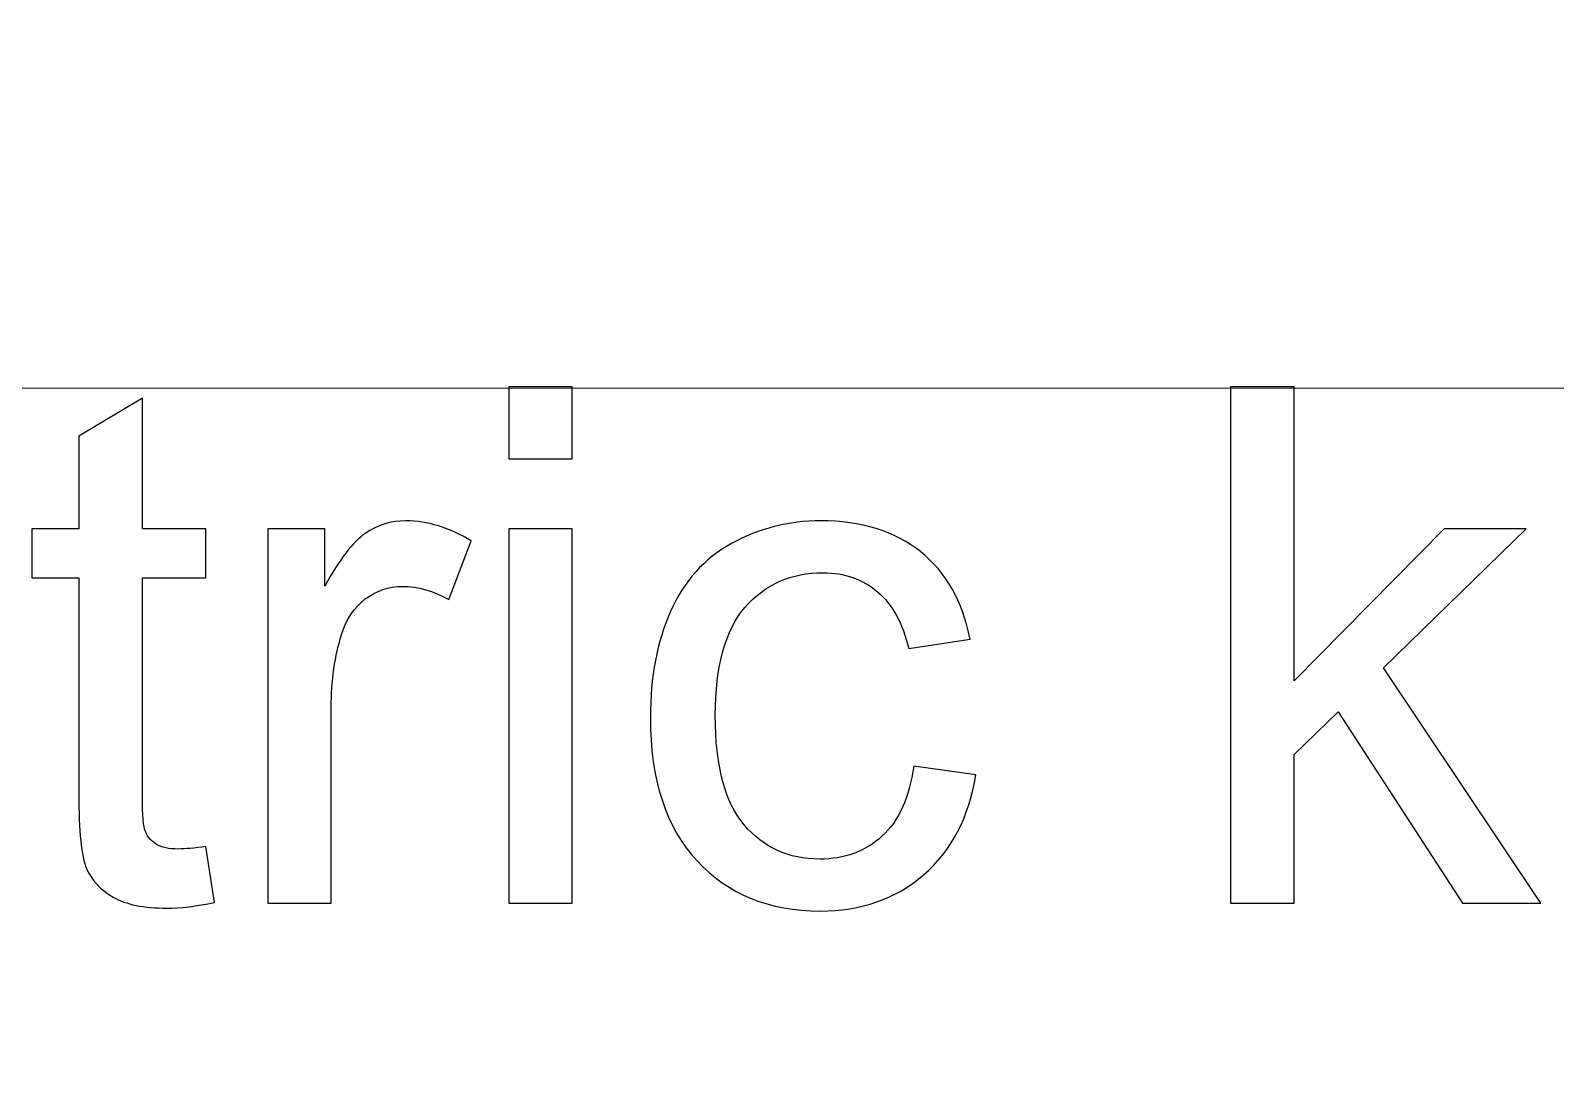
# Model space of a CAD drawing. Header units: centimetres. Extents: x -29.7 to 21.6, y -14.4 to 13.7.
# Drawn here: x 16.595 to 17.823, y 11.094 to 11.929 of the extents above; entities that cross this region are included whole.
import ezdxf

# ---------------------------------------------------------------- set-up
doc = ezdxf.new("R2010")
doc.units = ezdxf.units.CM
doc.header["$MEASUREMENT"] = 0
doc.layers.add('Layer 1', color=7, linetype='Continuous')

msp = doc.modelspace()

# ---------------------------------------------------------------- linework, layer by layer
at = {"layer": 'Layer 1', "color": 1, "lineweight": 9}
for points, knots in [([(11.61165, 9.70732), (11.61165, 9.70732), (11.61165, 13.6953), (11.61165, 13.6953), (11.61165, 13.6953), (11.61165, 13.6953), (21.58158, 13.6953), (21.58158, 13.6953), (21.58158, 13.6953), (21.58158, 13.6953), (21.58158, 9.70732), (21.58158, 9.70732)], [0, 0, 0, 0, 0.25, 0.25, 0.25, 0.25, 0.5, 0.5, 0.5, 0.5, 1, 1, 1, 1]), ([(19.0923, 11.01684), (19.0923, 11.01684), (14.61667, 11.01684), (14.61667, 11.01684), (14.61667, 11.01684), (14.61667, 11.01684), (14.61667, 11.64086), (14.61667, 11.64086), (14.61667, 11.64086), (14.61667, 11.64086), (19.0923, 11.64086), (19.0923, 11.64086), (19.0923, 11.64086), (19.0923, 11.64086), (19.0923, 11.01684), (19.0923, 11.01684)], [0, 0, 0, 0, 0.2, 0.2, 0.2, 0.2, 0.4, 0.4, 0.4, 0.4, 0.6, 0.6, 0.6, 0.6, 1, 1, 1, 1]), ([(19.0923, 11.01684), (19.0923, 11.01684), (14.61667, 11.01684), (14.61667, 11.01684), (14.61667, 11.01684), (14.61667, 11.01684), (14.61667, 11.64086), (14.61667, 11.64086), (14.61667, 11.64086), (14.61667, 11.64086), (19.0923, 11.64086), (19.0923, 11.64086), (19.0923, 11.64086), (19.0923, 11.64086), (19.0923, 11.01684), (19.0923, 11.01684)], [0, 0, 0, 0, 0.2, 0.2, 0.2, 0.2, 0.4, 0.4, 0.4, 0.4, 0.6, 0.6, 0.6, 0.6, 1, 1, 1, 1]), ([(16.73638, 11.27155), (16.73638, 11.27155), (16.74335, 11.22641), (16.74335, 11.22641), (16.74335, 11.22641), (16.72902, 11.22341), (16.71614, 11.22186), (16.7049, 11.22186), (16.7049, 11.22186), (16.6864, 11.22186), (16.67207, 11.22477), (16.6618, 11.23068), (16.6618, 11.23068), (16.65163, 11.23658), (16.64446, 11.24424), (16.6403, 11.25382), (16.6403, 11.25382), (16.63613, 11.26341), (16.6341, 11.28356), (16.6341, 11.31426), (16.6341, 11.31426), (16.6341, 11.31426), (16.6341, 11.48802), (16.6341, 11.48802), (16.6341, 11.48802), (16.6341, 11.48802), (16.59633, 11.48802), (16.59633, 11.48802), (16.59633, 11.48802), (16.59633, 11.48802), (16.59633, 11.52753), (16.59633, 11.52753), (16.59633, 11.52753), (16.59633, 11.52753), (16.6341, 11.52753), (16.6341, 11.52753), (16.6341, 11.52753), (16.6341, 11.52753), (16.6341, 11.60211), (16.6341, 11.60211), (16.6341, 11.60211), (16.6341, 11.60211), (16.68524, 11.63281), (16.68524, 11.63281), (16.68524, 11.63281), (16.68524, 11.63281), (16.68524, 11.52753), (16.68524, 11.52753), (16.68524, 11.52753), (16.68524, 11.52753), (16.73638, 11.52753), (16.73638, 11.52753), (16.73638, 11.52753), (16.73638, 11.52753), (16.73638, 11.48802), (16.73638, 11.48802), (16.73638, 11.48802), (16.73638, 11.48802), (16.68524, 11.48802), (16.68524, 11.48802), (16.68524, 11.48802), (16.68524, 11.48802), (16.68524, 11.31135), (16.68524, 11.31135), (16.68524, 11.31135), (16.68524, 11.29673), (16.68611, 11.28734), (16.68795, 11.28317), (16.68795, 11.28317), (16.68969, 11.27901), (16.6926, 11.27571), (16.69667, 11.27319), (16.69667, 11.27319), (16.70074, 11.27077), (16.70655, 11.26951), (16.7141, 11.26951), (16.7141, 11.26951), (16.71972, 11.26951), (16.72718, 11.27019), (16.73638, 11.27155)], [0, 0, 0, 0, 0.047619, 0.047619, 0.047619, 0.047619, 0.0952381, 0.0952381, 0.0952381, 0.0952381, 0.1428571, 0.1428571, 0.1428571, 0.1428571, 0.1904762, 0.1904762, 0.1904762, 0.1904762, 0.2380952, 0.2380952, 0.2380952, 0.2380952, 0.2857143, 0.2857143, 0.2857143, 0.2857143, 0.3333333, 0.3333333, 0.3333333, 0.3333333, 0.3809524, 0.3809524, 0.3809524, 0.3809524, 0.4285714, 0.4285714, 0.4285714, 0.4285714, 0.4761905, 0.4761905, 0.4761905, 0.4761905, 0.5238095, 0.5238095, 0.5238095, 0.5238095, 0.5714286, 0.5714286, 0.5714286, 0.5714286, 0.6190476, 0.6190476, 0.6190476, 0.6190476, 0.6666667, 0.6666667, 0.6666667, 0.6666667, 0.7142857, 0.7142857, 0.7142857, 0.7142857, 0.7619048, 0.7619048, 0.7619048, 0.7619048, 0.8095238, 0.8095238, 0.8095238, 0.8095238, 0.8571429, 0.8571429, 0.8571429, 0.8571429, 0.9047619, 0.9047619, 0.9047619, 0.9047619, 1, 1, 1, 1]), ([(16.98034, 11.5839), (16.98034, 11.5839), (16.98034, 11.64201), (16.98034, 11.64201), (16.98034, 11.64201), (16.98034, 11.64201), (17.03148, 11.64201), (17.03148, 11.64201), (17.03148, 11.64201), (17.03148, 11.64201), (17.03148, 11.5839), (17.03148, 11.5839), (17.03148, 11.5839), (17.03148, 11.5839), (16.98034, 11.5839), (16.98034, 11.5839)], [0, 0, 0, 0, 0.2, 0.2, 0.2, 0.2, 0.4, 0.4, 0.4, 0.4, 0.6, 0.6, 0.6, 0.6, 1, 1, 1, 1]), ([(17.56166, 11.22593), (17.56166, 11.22593), (17.56166, 11.64201), (17.56166, 11.64201), (17.56166, 11.64201), (17.56166, 11.64201), (17.6128, 11.64201), (17.6128, 11.64201), (17.6128, 11.64201), (17.6128, 11.64201), (17.6128, 11.40501), (17.6128, 11.40501), (17.6128, 11.40501), (17.6128, 11.40501), (17.73367, 11.52753), (17.73367, 11.52753), (17.73367, 11.52753), (17.73367, 11.52753), (17.79972, 11.52753), (17.79972, 11.52753), (17.79972, 11.52753), (17.79972, 11.52753), (17.68466, 11.41547), (17.68466, 11.41547), (17.68466, 11.41547), (17.68466, 11.41547), (17.81135, 11.22593), (17.81135, 11.22593), (17.81135, 11.22593), (17.81135, 11.22593), (17.74839, 11.22593), (17.74839, 11.22593), (17.74839, 11.22593), (17.74839, 11.22593), (17.64824, 11.38002), (17.64824, 11.38002), (17.64824, 11.38002), (17.64824, 11.38002), (17.6128, 11.34554), (17.6128, 11.34554), (17.6128, 11.34554), (17.6128, 11.34554), (17.6128, 11.22593), (17.6128, 11.22593), (17.6128, 11.22593), (17.6128, 11.22593), (17.56166, 11.22593), (17.56166, 11.22593)], [0, 0, 0, 0, 0.0769231, 0.0769231, 0.0769231, 0.0769231, 0.1538462, 0.1538462, 0.1538462, 0.1538462, 0.2307692, 0.2307692, 0.2307692, 0.2307692, 0.3076923, 0.3076923, 0.3076923, 0.3076923, 0.3846154, 0.3846154, 0.3846154, 0.3846154, 0.4615385, 0.4615385, 0.4615385, 0.4615385, 0.5384615, 0.5384615, 0.5384615, 0.5384615, 0.6153846, 0.6153846, 0.6153846, 0.6153846, 0.6923077, 0.6923077, 0.6923077, 0.6923077, 0.7692308, 0.7692308, 0.7692308, 0.7692308, 0.8461538, 0.8461538, 0.8461538, 0.8461538, 1, 1, 1, 1]), ([(16.78625, 11.22593), (16.78625, 11.22593), (16.78625, 11.52753), (16.78625, 11.52753), (16.78625, 11.52753), (16.78625, 11.52753), (16.83216, 11.52753), (16.83216, 11.52753), (16.83216, 11.52753), (16.83216, 11.52753), (16.83216, 11.48133), (16.83216, 11.48133), (16.83216, 11.48133), (16.84388, 11.50274), (16.85473, 11.51688), (16.8647, 11.52366), (16.8647, 11.52366), (16.87468, 11.53053), (16.88562, 11.53392), (16.89754, 11.53392), (16.89754, 11.53392), (16.91478, 11.53392), (16.93231, 11.5285), (16.95013, 11.51775), (16.95013, 11.51775), (16.95013, 11.51775), (16.93192, 11.47058), (16.93192, 11.47058), (16.93192, 11.47058), (16.91952, 11.47755), (16.90713, 11.48104), (16.89473, 11.48104), (16.89473, 11.48104), (16.88359, 11.48104), (16.87361, 11.47765), (16.8648, 11.47097), (16.8648, 11.47097), (16.85599, 11.46429), (16.84969, 11.45499), (16.84591, 11.44308), (16.84591, 11.44308), (16.8402, 11.42496), (16.83739, 11.40511), (16.83739, 11.38351), (16.83739, 11.38351), (16.83739, 11.38351), (16.83739, 11.22593), (16.83739, 11.22593), (16.83739, 11.22593), (16.83739, 11.22593), (16.78625, 11.22593), (16.78625, 11.22593)], [0, 0, 0, 0, 0.0714286, 0.0714286, 0.0714286, 0.0714286, 0.1428571, 0.1428571, 0.1428571, 0.1428571, 0.2142857, 0.2142857, 0.2142857, 0.2142857, 0.2857143, 0.2857143, 0.2857143, 0.2857143, 0.3571429, 0.3571429, 0.3571429, 0.3571429, 0.4285714, 0.4285714, 0.4285714, 0.4285714, 0.5, 0.5, 0.5, 0.5, 0.5714286, 0.5714286, 0.5714286, 0.5714286, 0.6428571, 0.6428571, 0.6428571, 0.6428571, 0.7142857, 0.7142857, 0.7142857, 0.7142857, 0.7857143, 0.7857143, 0.7857143, 0.7857143, 0.8571429, 0.8571429, 0.8571429, 0.8571429, 1, 1, 1, 1]), ([(17.30645, 11.33634), (17.30645, 11.33634), (17.35643, 11.32937), (17.35643, 11.32937), (17.35643, 11.32937), (17.35091, 11.29499), (17.33696, 11.26816), (17.3144, 11.24869), (17.3144, 11.24869), (17.29183, 11.22922), (17.26403, 11.21954), (17.2312, 11.21954), (17.2312, 11.21954), (17.19004, 11.21954), (17.15691, 11.233), (17.13192, 11.25993), (17.13192, 11.25993), (17.10684, 11.28685), (17.09434, 11.3254), (17.09434, 11.37557), (17.09434, 11.37557), (17.09434, 11.40811), (17.09977, 11.43649), (17.11052, 11.4609), (17.11052, 11.4609), (17.12127, 11.48521), (17.13764, 11.50351), (17.15972, 11.51562), (17.15972, 11.51562), (17.18171, 11.52782), (17.20563, 11.53392), (17.23159, 11.53392), (17.23159, 11.53392), (17.26423, 11.53392), (17.29105, 11.52569), (17.31178, 11.50913), (17.31178, 11.50913), (17.3326, 11.49257), (17.34597, 11.46903), (17.35178, 11.43862), (17.35178, 11.43862), (17.35178, 11.43862), (17.30239, 11.43107), (17.30239, 11.43107), (17.30239, 11.43107), (17.29764, 11.45131), (17.28931, 11.46651), (17.2772, 11.47678), (17.2772, 11.47678), (17.26519, 11.48695), (17.25067, 11.49208), (17.23362, 11.49208), (17.23362, 11.49208), (17.20786, 11.49208), (17.18694, 11.48288), (17.17076, 11.46448), (17.17076, 11.46448), (17.15468, 11.44598), (17.14665, 11.41692), (17.14665, 11.37702), (17.14665, 11.37702), (17.14665, 11.33654), (17.15439, 11.30719), (17.16989, 11.28888), (17.16989, 11.28888), (17.18548, 11.27058), (17.20573, 11.26138), (17.23062, 11.26138), (17.23062, 11.26138), (17.25076, 11.26138), (17.26752, 11.26748), (17.28088, 11.27978), (17.28088, 11.27978), (17.29435, 11.29198), (17.30287, 11.31087), (17.30645, 11.33634)], [0, 0, 0, 0, 0.05, 0.05, 0.05, 0.05, 0.1, 0.1, 0.1, 0.1, 0.15, 0.15, 0.15, 0.15, 0.2, 0.2, 0.2, 0.2, 0.25, 0.25, 0.25, 0.25, 0.3, 0.3, 0.3, 0.3, 0.35, 0.35, 0.35, 0.35, 0.4, 0.4, 0.4, 0.4, 0.45, 0.45, 0.45, 0.45, 0.5, 0.5, 0.5, 0.5, 0.55, 0.55, 0.55, 0.55, 0.6, 0.6, 0.6, 0.6, 0.65, 0.65, 0.65, 0.65, 0.7, 0.7, 0.7, 0.7, 0.75, 0.75, 0.75, 0.75, 0.8, 0.8, 0.8, 0.8, 0.85, 0.85, 0.85, 0.85, 0.9, 0.9, 0.9, 0.9, 1, 1, 1, 1]), ([(16.98034, 11.22593), (16.98034, 11.22593), (16.98034, 11.52753), (16.98034, 11.52753), (16.98034, 11.52753), (16.98034, 11.52753), (17.03148, 11.52753), (17.03148, 11.52753), (17.03148, 11.52753), (17.03148, 11.52753), (17.03148, 11.22593), (17.03148, 11.22593), (17.03148, 11.22593), (17.03148, 11.22593), (16.98034, 11.22593), (16.98034, 11.22593)], [0, 0, 0, 0, 0.2, 0.2, 0.2, 0.2, 0.4, 0.4, 0.4, 0.4, 0.6, 0.6, 0.6, 0.6, 1, 1, 1, 1])]:
    msp.add_open_spline(points, degree=3, knots=knots, dxfattribs=at)
at = {"layer": 'Layer 1', "color": 250}
for points, knots in [([(16.73638, 11.27155), (16.73638, 11.27155), (16.74335, 11.22641), (16.74335, 11.22641), (16.74335, 11.22641), (16.72902, 11.22341), (16.71614, 11.22186), (16.7049, 11.22186), (16.7049, 11.22186), (16.6864, 11.22186), (16.67207, 11.22477), (16.6618, 11.23068), (16.6618, 11.23068), (16.65163, 11.23658), (16.64446, 11.24424), (16.6403, 11.25382), (16.6403, 11.25382), (16.63613, 11.26341), (16.6341, 11.28356), (16.6341, 11.31426), (16.6341, 11.31426), (16.6341, 11.31426), (16.6341, 11.48802), (16.6341, 11.48802), (16.6341, 11.48802), (16.6341, 11.48802), (16.59633, 11.48802), (16.59633, 11.48802), (16.59633, 11.48802), (16.59633, 11.48802), (16.59633, 11.52753), (16.59633, 11.52753), (16.59633, 11.52753), (16.59633, 11.52753), (16.6341, 11.52753), (16.6341, 11.52753), (16.6341, 11.52753), (16.6341, 11.52753), (16.6341, 11.60211), (16.6341, 11.60211), (16.6341, 11.60211), (16.6341, 11.60211), (16.68524, 11.63281), (16.68524, 11.63281), (16.68524, 11.63281), (16.68524, 11.63281), (16.68524, 11.52753), (16.68524, 11.52753), (16.68524, 11.52753), (16.68524, 11.52753), (16.73638, 11.52753), (16.73638, 11.52753), (16.73638, 11.52753), (16.73638, 11.52753), (16.73638, 11.48802), (16.73638, 11.48802), (16.73638, 11.48802), (16.73638, 11.48802), (16.68524, 11.48802), (16.68524, 11.48802), (16.68524, 11.48802), (16.68524, 11.48802), (16.68524, 11.31135), (16.68524, 11.31135), (16.68524, 11.31135), (16.68524, 11.29673), (16.68611, 11.28734), (16.68795, 11.28317), (16.68795, 11.28317), (16.68969, 11.27901), (16.6926, 11.27571), (16.69667, 11.27319), (16.69667, 11.27319), (16.70074, 11.27077), (16.70655, 11.26951), (16.7141, 11.26951), (16.7141, 11.26951), (16.71972, 11.26951), (16.72718, 11.27019), (16.73638, 11.27155)], [0, 0, 0, 0, 0.047619, 0.047619, 0.047619, 0.047619, 0.0952381, 0.0952381, 0.0952381, 0.0952381, 0.1428571, 0.1428571, 0.1428571, 0.1428571, 0.1904762, 0.1904762, 0.1904762, 0.1904762, 0.2380952, 0.2380952, 0.2380952, 0.2380952, 0.2857143, 0.2857143, 0.2857143, 0.2857143, 0.3333333, 0.3333333, 0.3333333, 0.3333333, 0.3809524, 0.3809524, 0.3809524, 0.3809524, 0.4285714, 0.4285714, 0.4285714, 0.4285714, 0.4761905, 0.4761905, 0.4761905, 0.4761905, 0.5238095, 0.5238095, 0.5238095, 0.5238095, 0.5714286, 0.5714286, 0.5714286, 0.5714286, 0.6190476, 0.6190476, 0.6190476, 0.6190476, 0.6666667, 0.6666667, 0.6666667, 0.6666667, 0.7142857, 0.7142857, 0.7142857, 0.7142857, 0.7619048, 0.7619048, 0.7619048, 0.7619048, 0.8095238, 0.8095238, 0.8095238, 0.8095238, 0.8571429, 0.8571429, 0.8571429, 0.8571429, 0.9047619, 0.9047619, 0.9047619, 0.9047619, 1, 1, 1, 1]), ([(16.98034, 11.5839), (16.98034, 11.5839), (16.98034, 11.64201), (16.98034, 11.64201), (16.98034, 11.64201), (16.98034, 11.64201), (17.03148, 11.64201), (17.03148, 11.64201), (17.03148, 11.64201), (17.03148, 11.64201), (17.03148, 11.5839), (17.03148, 11.5839), (17.03148, 11.5839), (17.03148, 11.5839), (16.98034, 11.5839), (16.98034, 11.5839)], [0, 0, 0, 0, 0.2, 0.2, 0.2, 0.2, 0.4, 0.4, 0.4, 0.4, 0.6, 0.6, 0.6, 0.6, 1, 1, 1, 1]), ([(17.56166, 11.22593), (17.56166, 11.22593), (17.56166, 11.64201), (17.56166, 11.64201), (17.56166, 11.64201), (17.56166, 11.64201), (17.6128, 11.64201), (17.6128, 11.64201), (17.6128, 11.64201), (17.6128, 11.64201), (17.6128, 11.40501), (17.6128, 11.40501), (17.6128, 11.40501), (17.6128, 11.40501), (17.73367, 11.52753), (17.73367, 11.52753), (17.73367, 11.52753), (17.73367, 11.52753), (17.79972, 11.52753), (17.79972, 11.52753), (17.79972, 11.52753), (17.79972, 11.52753), (17.68466, 11.41547), (17.68466, 11.41547), (17.68466, 11.41547), (17.68466, 11.41547), (17.81135, 11.22593), (17.81135, 11.22593), (17.81135, 11.22593), (17.81135, 11.22593), (17.74839, 11.22593), (17.74839, 11.22593), (17.74839, 11.22593), (17.74839, 11.22593), (17.64824, 11.38002), (17.64824, 11.38002), (17.64824, 11.38002), (17.64824, 11.38002), (17.6128, 11.34554), (17.6128, 11.34554), (17.6128, 11.34554), (17.6128, 11.34554), (17.6128, 11.22593), (17.6128, 11.22593), (17.6128, 11.22593), (17.6128, 11.22593), (17.56166, 11.22593), (17.56166, 11.22593)], [0, 0, 0, 0, 0.0769231, 0.0769231, 0.0769231, 0.0769231, 0.1538462, 0.1538462, 0.1538462, 0.1538462, 0.2307692, 0.2307692, 0.2307692, 0.2307692, 0.3076923, 0.3076923, 0.3076923, 0.3076923, 0.3846154, 0.3846154, 0.3846154, 0.3846154, 0.4615385, 0.4615385, 0.4615385, 0.4615385, 0.5384615, 0.5384615, 0.5384615, 0.5384615, 0.6153846, 0.6153846, 0.6153846, 0.6153846, 0.6923077, 0.6923077, 0.6923077, 0.6923077, 0.7692308, 0.7692308, 0.7692308, 0.7692308, 0.8461538, 0.8461538, 0.8461538, 0.8461538, 1, 1, 1, 1]), ([(16.78625, 11.22593), (16.78625, 11.22593), (16.78625, 11.52753), (16.78625, 11.52753), (16.78625, 11.52753), (16.78625, 11.52753), (16.83216, 11.52753), (16.83216, 11.52753), (16.83216, 11.52753), (16.83216, 11.52753), (16.83216, 11.48133), (16.83216, 11.48133), (16.83216, 11.48133), (16.84388, 11.50274), (16.85473, 11.51688), (16.8647, 11.52366), (16.8647, 11.52366), (16.87468, 11.53053), (16.88562, 11.53392), (16.89754, 11.53392), (16.89754, 11.53392), (16.91478, 11.53392), (16.93231, 11.5285), (16.95013, 11.51775), (16.95013, 11.51775), (16.95013, 11.51775), (16.93192, 11.47058), (16.93192, 11.47058), (16.93192, 11.47058), (16.91952, 11.47755), (16.90713, 11.48104), (16.89473, 11.48104), (16.89473, 11.48104), (16.88359, 11.48104), (16.87361, 11.47765), (16.8648, 11.47097), (16.8648, 11.47097), (16.85599, 11.46429), (16.84969, 11.45499), (16.84591, 11.44308), (16.84591, 11.44308), (16.8402, 11.42496), (16.83739, 11.40511), (16.83739, 11.38351), (16.83739, 11.38351), (16.83739, 11.38351), (16.83739, 11.22593), (16.83739, 11.22593), (16.83739, 11.22593), (16.83739, 11.22593), (16.78625, 11.22593), (16.78625, 11.22593)], [0, 0, 0, 0, 0.0714286, 0.0714286, 0.0714286, 0.0714286, 0.1428571, 0.1428571, 0.1428571, 0.1428571, 0.2142857, 0.2142857, 0.2142857, 0.2142857, 0.2857143, 0.2857143, 0.2857143, 0.2857143, 0.3571429, 0.3571429, 0.3571429, 0.3571429, 0.4285714, 0.4285714, 0.4285714, 0.4285714, 0.5, 0.5, 0.5, 0.5, 0.5714286, 0.5714286, 0.5714286, 0.5714286, 0.6428571, 0.6428571, 0.6428571, 0.6428571, 0.7142857, 0.7142857, 0.7142857, 0.7142857, 0.7857143, 0.7857143, 0.7857143, 0.7857143, 0.8571429, 0.8571429, 0.8571429, 0.8571429, 1, 1, 1, 1]), ([(17.30645, 11.33634), (17.30645, 11.33634), (17.35643, 11.32937), (17.35643, 11.32937), (17.35643, 11.32937), (17.35091, 11.29499), (17.33696, 11.26816), (17.3144, 11.24869), (17.3144, 11.24869), (17.29183, 11.22922), (17.26403, 11.21954), (17.2312, 11.21954), (17.2312, 11.21954), (17.19004, 11.21954), (17.15691, 11.233), (17.13192, 11.25993), (17.13192, 11.25993), (17.10684, 11.28685), (17.09434, 11.3254), (17.09434, 11.37557), (17.09434, 11.37557), (17.09434, 11.40811), (17.09977, 11.43649), (17.11052, 11.4609), (17.11052, 11.4609), (17.12127, 11.48521), (17.13764, 11.50351), (17.15972, 11.51562), (17.15972, 11.51562), (17.18171, 11.52782), (17.20563, 11.53392), (17.23159, 11.53392), (17.23159, 11.53392), (17.26423, 11.53392), (17.29105, 11.52569), (17.31178, 11.50913), (17.31178, 11.50913), (17.3326, 11.49257), (17.34597, 11.46903), (17.35178, 11.43862), (17.35178, 11.43862), (17.35178, 11.43862), (17.30239, 11.43107), (17.30239, 11.43107), (17.30239, 11.43107), (17.29764, 11.45131), (17.28931, 11.46651), (17.2772, 11.47678), (17.2772, 11.47678), (17.26519, 11.48695), (17.25067, 11.49208), (17.23362, 11.49208), (17.23362, 11.49208), (17.20786, 11.49208), (17.18694, 11.48288), (17.17076, 11.46448), (17.17076, 11.46448), (17.15468, 11.44598), (17.14665, 11.41692), (17.14665, 11.37702), (17.14665, 11.37702), (17.14665, 11.33654), (17.15439, 11.30719), (17.16989, 11.28888), (17.16989, 11.28888), (17.18548, 11.27058), (17.20573, 11.26138), (17.23062, 11.26138), (17.23062, 11.26138), (17.25076, 11.26138), (17.26752, 11.26748), (17.28088, 11.27978), (17.28088, 11.27978), (17.29435, 11.29198), (17.30287, 11.31087), (17.30645, 11.33634)], [0, 0, 0, 0, 0.05, 0.05, 0.05, 0.05, 0.1, 0.1, 0.1, 0.1, 0.15, 0.15, 0.15, 0.15, 0.2, 0.2, 0.2, 0.2, 0.25, 0.25, 0.25, 0.25, 0.3, 0.3, 0.3, 0.3, 0.35, 0.35, 0.35, 0.35, 0.4, 0.4, 0.4, 0.4, 0.45, 0.45, 0.45, 0.45, 0.5, 0.5, 0.5, 0.5, 0.55, 0.55, 0.55, 0.55, 0.6, 0.6, 0.6, 0.6, 0.65, 0.65, 0.65, 0.65, 0.7, 0.7, 0.7, 0.7, 0.75, 0.75, 0.75, 0.75, 0.8, 0.8, 0.8, 0.8, 0.85, 0.85, 0.85, 0.85, 0.9, 0.9, 0.9, 0.9, 1, 1, 1, 1]), ([(16.98034, 11.22593), (16.98034, 11.22593), (16.98034, 11.52753), (16.98034, 11.52753), (16.98034, 11.52753), (16.98034, 11.52753), (17.03148, 11.52753), (17.03148, 11.52753), (17.03148, 11.52753), (17.03148, 11.52753), (17.03148, 11.22593), (17.03148, 11.22593), (17.03148, 11.22593), (17.03148, 11.22593), (16.98034, 11.22593), (16.98034, 11.22593)], [0, 0, 0, 0, 0.2, 0.2, 0.2, 0.2, 0.4, 0.4, 0.4, 0.4, 0.6, 0.6, 0.6, 0.6, 1, 1, 1, 1])]:
    msp.add_open_spline(points, degree=3, knots=knots, dxfattribs=at)

doc.saveas('drawing.dxf')
